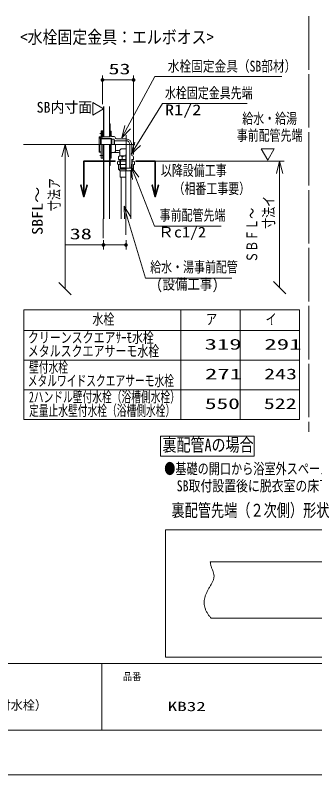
# Model space of a CAD drawing. Units: millimetres on the paper. Extents: x -305 to 305, y -152 to 152.
# Drawn here: x -70.5 to -3.2, y -148.5 to 22 of the extents above; entities that cross this region are included whole.
import ezdxf
from ezdxf.enums import TextEntityAlignment as Align

# ---------------------------------------------------------------- set-up
doc = ezdxf.new("R2010")
doc.units = ezdxf.units.MM
doc.linetypes.add('LONG_CHAIN', pattern=[21, 18, -1, 1, -1])
doc.linetypes.add('LONG_DASHED2', pattern=[13, 12, -1])
for name, color, linetype, lineweight in [('0-1_RV', 7, 'Continuous', 9), ('0-2_0', 7, 'Continuous', 9), ('0-3_1図面枠', 7, 'Continuous', 9), ('0-4_図面枠', 3, 'Continuous', 9), ('0-5_DEFPOINTS', 7, 'Continuous', 9)]:
    doc.layers.add(name, color=color, linetype=linetype, lineweight=lineweight)
doc.styles.add('ＭＳ ゴシック', font='')
doc.styles.get('ＭＳ ゴシック').set_extended_font_data('MS Gothic')

# ---------------------------------------------------------------- blocks, each defined once
blk = doc.blocks.new('_OPEN30')
at = {"layer": '0-2_0'}
blk.add_line((0, 0), (-1, 0), dxfattribs=at)
blk.add_lwpolyline([(-1, 0.2679), (0, 0), (-1, -0.2679)], dxfattribs=at)
blk = doc.blocks.new('_OBLIQUE')
at = {"layer": '0-2_0'}
blk.add_line((-0.5, -0.5), (0.5, 0.5), dxfattribs=at)
blk = doc.blocks.new('_DOTSMALL')
at = {"layer": '0-2_0'}
for p, q in [((0.0746, 0.1), (-0.0746, 0.1)), ((0.1223, -0.0248), (-0.1223, -0.0248))]:
    blk.add_line(p, q, dxfattribs=at)
for points in [[(0.125, 0), (0.124, 0.0157), (0.1211, 0.0311), (0.1162, 0.046), (0.1095, 0.0602), (0.1011, 0.0735), (0.0911, 0.0856), (0.0797, 0.0963), (0.067, 0.1055), (0.0532, 0.1131), (0.0386, 0.1189), (0.0234, 0.1228), (0.0078, 0.1248), (-0.0078, 0.1248), (-0.0234, 0.1228), (-0.0386, 0.1189), (-0.0532, 0.1131), (-0.067, 0.1055), (-0.0797, 0.0963), (-0.0911, 0.0856), (-0.1011, 0.0735), (-0.1095, 0.0602), (-0.1162, 0.046), (-0.1211, 0.0311), (-0.124, 0.0157), (-0.125, 0), (0, 0)], [(-0.125, 0), (-0.124, -0.0157), (-0.1211, -0.0311), (-0.1162, -0.046), (-0.1095, -0.0602), (-0.1011, -0.0735), (-0.0911, -0.0856), (-0.0797, -0.0963), (-0.067, -0.1055), (-0.0532, -0.1131), (-0.0386, -0.1189), (-0.0234, -0.1228), (-0.0078, -0.1248), (0.0078, -0.1248), (0.0234, -0.1228), (0.0386, -0.1189), (0.0532, -0.1131), (0.067, -0.1055), (0.0797, -0.0963), (0.0911, -0.0856), (0.1011, -0.0735), (0.1095, -0.0602), (0.1162, -0.046), (0.1211, -0.0311), (0.124, -0.0157), (0.125, 0), (0, 0)]]:
    blk.add_lwpolyline(points, close=True, dxfattribs=at)
blk = doc.blocks.new('TRI')
at = {"layer": '0-2_0'}
blk.add_lwpolyline([(0.5, 0.866), (0, 0), (1, 0)], close=True, dxfattribs=at)

msp = doc.modelspace()

# ---------------------------------------------------------------- linework, layer by layer
at = {"layer": '0-1_RV', "linetype": 'LONG_DASHED2'}
for q in [(-4.526, -71.532), (-4.526, -66.481)]:
    msp.add_line((-4.526, 21.725), q, dxfattribs=at)
at = {"layer": '0-1_RV'}
for p, q in [((-50.89, 1.985), (-50.89, 8.421)), ((-50.89, 7.421), (-43.91, 7.421)), ((-43.91, -9.308), (-43.91, 8.421)), ((-50.67, 1.485), (-50.67, -5.341)), ((-50.577, 1.485), (-50.577, -5.341)), ((-49.31, 1.485), (-49.31, -5.341)), ((-49.31, -2.408), (-49.203, -2.408)), ((-49.203, -2.408), (-49.203, -5.341)), ((-51.203, -4.008), (-51.203, -5.341)), ((-51.203, -4.008), (-50.803, -4.008)), ((-50.937, -4.308), (-51.203, -4.141)), ((-50.937, -4.908), (-51.203, -5.074)), ((-50.937, -4.141), (-50.937, -5.341)), ((-50.937, -4.141), (-50.803, -4.141)), ((-50.937, -4.208), (-50.67, -4.208)), ((-50.87, -4.208), (-50.87, -5.274)), ((-50.803, -4.008), (-50.803, -4.141)), ((-49.203, -4.008), (-49.07, -4.008)), ((-48.937, -4.141), (-48.937, -5.074)), ((-51.603, -5.413), (-51.531, -5.341)), ((-51.603, -5.413), (-50.803, -5.413)), ((-51.603, -5.413), (-51.603, -8.735)), ((-51.603, -5.608), (-51.337, -5.608)), ((-51.531, -5.341), (-49.203, -5.341)), ((-51.337, -5.608), (-51.337, -7.074)), ((-51.337, -5.677), (-51.203, -5.811)), ((-51.337, -5.677), (-48.937, -5.752)), ((-51.203, -5.341), (-51.137, -5.474)), ((-51.203, -5.811), (-48.803, -5.885)), ((-51.203, -5.811), (-51.203, -7.074)), ((-51.137, -5.474), (-51.003, -5.474)), ((-51.003, -5.474), (-50.937, -5.341)), ((-50.937, -5.274), (-50.67, -5.274)), ((-50.55, -5.413), (-50.478, -5.341)), ((-48.937, -5.752), (-48.803, -5.885)), ((-48.937, -5.752), (-48.937, -7.074)), ((-48.803, -5.885), (-48.252, -5.885)), ((-48.803, -5.885), (-48.803, -7.078)), ((-48.737, -5.274), (-48.27, -5.274)), ((-48.252, -5.885), (-48.175, -6.208)), ((-48.252, -5.885), (-48.252, -7.074)), ((-48.175, -6.208), (-45.603, -6.208)), ((-48.175, -6.208), (-48.175, -7.074)), ((-48.012, -5.475), (-47.978, -5.607)), ((-47.72, -5.808), (-45.601, -5.808)), ((-51.531, -7.074), (-51.531, -8.808)), ((-51.203, -7.074), (-51.203, -10.141)), ((-50.803, -7.074), (-50.803, -10.141)), ((-50.67, -7.074), (-50.67, -23.737)), ((-50.577, -7.074), (-50.577, -23.737)), ((-49.31, -7.074), (-49.31, -23.737)), ((-49.203, -7.074), (-49.203, -11.741)), ((-48.937, -7.074), (-48.937, -10.008)), ((-48.003, -7.074), (-48.003, -8.508)), ((-47.737, -8.408), (-47.27, -8.408)), ((-47.07, -8.408), (-46.67, -8.008)), ((-46.67, -8.008), (-45.603, -8.008)), ((-44.737, -7.072), (-44.737, -12.341)), ((-44.337, -7.071), (-44.337, -9.385)), ((-59.285, -9.844), (-59.285, -39.428)), ((-51.203, -8.735), (-51.603, -8.735)), ((-51.603, -8.735), (-51.531, -8.808)), ((-51.531, -8.808), (-51.203, -8.808)), ((-51.203, -10.141), (-50.803, -10.141)), ((-50.803, -9.941), (-50.67, -9.941)), ((-49.203, -10.141), (-49.07, -10.141)), ((-48.737, -8.874), (-47.27, -8.874)), ((-48.012, -8.673), (-47.995, -8.609)), ((-47.297, -9.807), (-47.297, -10.408)), ((-47.003, -8.674), (-47.003, -9.608)), ((-45.624, -9.608), (-47.003, -9.608)), ((-46.45, -9.808), (-46.45, -10.408)), ((-43.91, -9.808), (-43.91, -10.408)), ((-54.971, -10.908), (-55.151, -10.908)), ((-54.971, -11.108), (-55.151, -11.108)), ((-54.971, -11.308), (-55.151, -11.308)), ((-54.971, -11.508), (-55.151, -11.508)), ((-54.971, -11.708), (-55.151, -11.708)), ((-54.971, -11.908), (-55.151, -11.908)), ((-48.044, -10.798), (-55.061, -10.798)), ((-48.044, -10.798), (-55.061, -10.798)), ((-49.31, -11.741), (-49.203, -11.741)), ((-47.527, -11.474), (-47.527, -10.941)), ((-45.603, -10.408), (-47.297, -10.408)), ((-47.269, -11.581), (-45.603, -11.581)), ((-47.269, -12.608), (-47.269, -11.581)), ((-47.046, -10.808), (-45.603, -10.808)), ((-47.012, -10.407), (-46.879, -10.541)), ((-47.008, -10.407), (-46.953, -12.274)), ((-47.004, -10.541), (-45.603, -10.541)), ((-46.879, -10.541), (-46.82, -12.408)), ((-44.328, -10.541), (-44.387, -12.408)), ((-44.1, -10.81), (-44.332, -10.81)), ((-44.328, -10.541), (-44.199, -10.408)), ((-44.328, -10.541), (-44.203, -10.541)), ((-44.199, -10.407), (-44.254, -12.274)), ((-43.91, -10.408), (-44.199, -10.408)), ((-43.937, -12.608), (-43.937, -11.581)), ((-43.679, -11.474), (-43.679, -10.941)), ((-39.041, -10.798), (-43.426, -10.798)), ((-39.041, -10.798), (-43.426, -10.798)), ((-38.951, -10.908), (-39.131, -10.908)), ((-38.951, -11.108), (-39.131, -11.108)), ((-38.951, -11.308), (-39.131, -11.308)), ((-38.951, -11.508), (-39.131, -11.508)), ((-38.951, -11.708), (-39.131, -11.708)), ((-38.951, -11.908), (-39.131, -11.908)), ((-22.567, -10.808), (-10.112, -10.808)), ((-54.971, -12.108), (-55.151, -12.108)), ((-54.971, -12.308), (-55.151, -12.308)), ((-54.971, -12.508), (-55.151, -12.508)), ((-54.971, -12.708), (-55.151, -12.708)), ((-54.971, -12.908), (-55.151, -12.908)), ((-54.971, -13.108), (-55.151, -13.108)), ((-54.971, -13.308), (-55.151, -13.308)), ((-54.971, -13.508), (-55.151, -13.508)), ((-47.269, -12.608), (-46.936, -12.941)), ((-47.269, -12.608), (-45.603, -12.608)), ((-46.953, -12.274), (-46.82, -12.408)), ((-45.603, -12.274), (-46.953, -12.274)), ((-46.936, -14.408), (-46.936, -12.941)), ((-46.936, -12.941), (-45.603, -12.941)), ((-44.387, -12.408), (-46.82, -12.408)), ((-44.537, -12.941), (-45.604, -12.941)), ((-44.737, -12.341), (-45.603, -12.341)), ((-44.67, -12.408), (-44.737, -12.341)), ((-44.679, -12.808), (-44.679, -12.941)), ((-44.537, -12.941), (-44.537, -23.737)), ((-44.254, -12.274), (-44.387, -12.408)), ((-44.254, -12.274), (-44.383, -12.274)), ((-43.937, -12.608), (-44.271, -12.941)), ((-44.271, -14.408), (-44.271, -12.941)), ((-38.951, -12.108), (-39.131, -12.108)), ((-38.951, -12.308), (-39.131, -12.308)), ((-38.951, -12.508), (-39.131, -12.508)), ((-38.951, -12.708), (-39.131, -12.708)), ((-38.951, -12.908), (-39.131, -12.908)), ((-38.951, -13.108), (-39.131, -13.108)), ((-38.951, -13.308), (-39.131, -13.308)), ((-38.951, -13.508), (-39.131, -13.508)), ((-11.112, -13.578), (-11.112, -39.188)), ((-54.971, -13.708), (-55.151, -13.708)), ((-54.971, -13.908), (-55.151, -13.908)), ((-54.971, -14.108), (-55.151, -14.108)), ((-54.971, -14.308), (-55.151, -14.308)), ((-54.971, -14.508), (-55.151, -14.508)), ((-54.971, -14.708), (-55.151, -14.708)), ((-54.971, -14.908), (-55.151, -14.908)), ((-54.971, -15.108), (-55.151, -15.108)), ((-54.971, -15.308), (-55.151, -15.308)), ((-45.603, -14.408), (-46.936, -14.408)), ((-46.67, -14.408), (-46.669, -23.737)), ((-44.537, -14.274), (-44.404, -14.408)), ((-44.537, -14.408), (-44.271, -14.408)), ((-38.951, -13.708), (-39.131, -13.708)), ((-38.951, -13.908), (-39.131, -13.908)), ((-38.951, -14.108), (-39.131, -14.108)), ((-38.951, -14.308), (-39.131, -14.308)), ((-38.951, -14.508), (-39.131, -14.508)), ((-38.951, -14.708), (-39.131, -14.708)), ((-38.951, -14.908), (-39.131, -14.908)), ((-38.951, -15.108), (-39.131, -15.108)), ((-38.951, -15.308), (-39.131, -15.308)), ((-55.632, -16.331), (-55.818, -16.331)), ((-55.578, -16.531), (-55.764, -16.531)), ((-55.685, -16.131), (-55.738, -16.131)), ((-55.685, -16.131), (-55.738, -16.131)), ((-55.525, -16.731), (-55.711, -16.731)), ((-55.471, -16.931), (-55.657, -16.931)), ((-54.971, -15.508), (-55.151, -15.508)), ((-54.971, -15.708), (-55.151, -15.708)), ((-54.971, -15.908), (-55.151, -15.908)), ((-54.971, -16.108), (-55.151, -16.108)), ((-54.971, -16.308), (-55.151, -16.308)), ((-54.971, -16.508), (-55.151, -16.508)), ((-54.971, -16.708), (-55.151, -16.708)), ((-54.971, -16.908), (-55.151, -16.908)), ((-54.465, -16.931), (-54.652, -16.931)), ((-54.412, -16.731), (-54.598, -16.731)), ((-54.358, -16.531), (-54.544, -16.531)), ((-54.304, -16.331), (-54.491, -16.331)), ((-54.384, -16.131), (-54.437, -16.131)), ((-54.384, -16.131), (-54.437, -16.131)), ((-39.611, -16.331), (-39.798, -16.331)), ((-39.558, -16.531), (-39.744, -16.531)), ((-39.665, -16.131), (-39.718, -16.131)), ((-39.665, -16.131), (-39.718, -16.131)), ((-39.504, -16.731), (-39.691, -16.731)), ((-39.451, -16.931), (-39.637, -16.931)), ((-38.951, -15.508), (-39.131, -15.508)), ((-38.951, -15.708), (-39.131, -15.708)), ((-38.951, -15.908), (-39.131, -15.908)), ((-38.951, -16.108), (-39.131, -16.108)), ((-38.951, -16.308), (-39.131, -16.308)), ((-38.951, -16.508), (-39.131, -16.508)), ((-38.951, -16.708), (-39.131, -16.708)), ((-38.951, -16.908), (-39.131, -16.908)), ((-38.445, -16.931), (-38.631, -16.931)), ((-38.391, -16.731), (-38.578, -16.731)), ((-38.338, -16.531), (-38.524, -16.531)), ((-38.284, -16.331), (-38.47, -16.331)), ((-38.364, -16.131), (-38.417, -16.131)), ((-38.364, -16.131), (-38.417, -16.131)), ((-55.417, -17.131), (-55.604, -17.131)), ((-55.364, -17.331), (-55.55, -17.331)), ((-55.31, -17.531), (-55.497, -17.531)), ((-55.257, -17.731), (-55.443, -17.731)), ((-55.203, -17.931), (-55.389, -17.931)), ((-55.149, -18.131), (-55.336, -18.131)), ((-55.096, -18.331), (-55.282, -18.331)), ((-55.042, -18.531), (-55.229, -18.531)), ((-54.989, -18.731), (-55.175, -18.731)), ((-54.971, -17.108), (-55.151, -17.108)), ((-54.971, -17.308), (-55.151, -17.308)), ((-54.971, -17.508), (-55.151, -17.508)), ((-54.971, -17.708), (-55.151, -17.708)), ((-54.971, -17.908), (-55.151, -17.908)), ((-54.971, -18.108), (-55.151, -18.108)), ((-54.971, -18.308), (-55.151, -18.308)), ((-54.971, -18.508), (-55.151, -18.508)), ((-54.971, -18.708), (-55.151, -18.708)), ((-54.948, -18.731), (-55.134, -18.731)), ((-54.894, -18.531), (-55.08, -18.531)), ((-54.84, -18.331), (-55.027, -18.331)), ((-54.787, -18.131), (-54.973, -18.131)), ((-54.733, -17.931), (-54.92, -17.931)), ((-54.68, -17.731), (-54.866, -17.731)), ((-54.626, -17.531), (-54.812, -17.531)), ((-54.572, -17.331), (-54.759, -17.331)), ((-54.519, -17.131), (-54.705, -17.131)), ((-39.397, -17.131), (-39.583, -17.131)), ((-39.343, -17.331), (-39.53, -17.331)), ((-39.29, -17.531), (-39.476, -17.531)), ((-39.236, -17.731), (-39.423, -17.731)), ((-39.183, -17.931), (-39.369, -17.931)), ((-39.129, -18.131), (-39.315, -18.131)), ((-39.075, -18.331), (-39.262, -18.331)), ((-39.022, -18.531), (-39.208, -18.531)), ((-38.968, -18.731), (-39.155, -18.731)), ((-38.951, -17.108), (-39.131, -17.108)), ((-38.951, -17.308), (-39.131, -17.308)), ((-38.951, -17.508), (-39.131, -17.508)), ((-38.951, -17.708), (-39.131, -17.708)), ((-38.951, -17.908), (-39.131, -17.908)), ((-38.951, -18.108), (-39.131, -18.108)), ((-38.951, -18.308), (-39.131, -18.308)), ((-38.951, -18.508), (-39.131, -18.508)), ((-38.951, -18.708), (-39.131, -18.708)), ((-38.927, -18.731), (-39.114, -18.731)), ((-38.874, -18.531), (-39.06, -18.531)), ((-38.82, -18.331), (-39.006, -18.331)), ((-38.766, -18.131), (-38.953, -18.131)), ((-38.713, -17.931), (-38.899, -17.931)), ((-38.659, -17.731), (-38.846, -17.731)), ((-38.606, -17.531), (-38.792, -17.531)), ((-38.552, -17.331), (-38.738, -17.331)), ((-38.498, -17.131), (-38.685, -17.131)), ((-50.67, -28.553), (-50.67, -30.604)), ((-45.603, -28.553), (-45.603, -30.604)), ((-50.67, -29.604), (-59.223, -29.604)), ((-45.603, -29.604), (-50.67, -29.604)), ((-48.35, -29.604), (-46.03, -29.604)), ((-68.536, -44.168), (-68.536, -68.768)), ((-68.536, -44.168), (-6.652, -44.168)), ((-33.319, -44.168), (-33.319, -68.768)), ((-19.986, -44.168), (-19.986, -68.768)), ((-6.652, -44.168), (-6.652, -68.768)), ((-68.536, -48.768), (-6.652, -48.768)), ((-68.536, -55.435), (-6.652, -55.435)), ((-68.536, -62.102), (-6.652, -62.102)), ((-68.536, -68.768), (-6.652, -68.768)), ((-37.852, -72.484), (-37.852, -76.98)), ((-37.852, -72.484), (-16.852, -72.484)), ((-16.852, -72.484), (-16.852, -76.98)), ((-37.852, -76.98), (-16.852, -76.98)), ((-36.724, -93.494), (-36.724, -122.086)), ((-36.724, -93.494), (103.637, -93.494)), ((1.512, -100.735), (-26.696, -100.735)), ((1.512, -113.332), (-26.514, -113.332)), ((-36.724, -122.086), (103.637, -122.086))]:
    msp.add_line(p, q, dxfattribs=at)
at = {"layer": '0-1_RV', "linetype": 'LONG_CHAIN'}
for p, q in [((-51.47, -4.608), (-50.537, -4.608)), ((-45.603, -4.991), (-45.603, -13.048)), ((-45.603, -4.991), (-45.603, -13.048)), ((-68.629, -7.074), (-49.337, -7.074)), ((-51.823, -7.074), (-43.629, -7.074)), ((-51.823, -7.074), (-43.629, -7.074)), ((-51.47, -9.541), (-50.537, -9.541)), ((-45.637, -9.313), (-45.637, -28.053)), ((-45.637, -9.313), (-45.637, -28.053)), ((-39.041, -10.808), (-10.534, -10.808)), ((-50.703, -23.737), (-50.703, -28.053)), ((-50.703, -23.737), (-50.703, -28.053))]:
    msp.add_line(p, q, dxfattribs=at)
at = {"layer": '0-1_RV'}
for points in [[(-10.617, 8.212), (-39.114, 8.212), (-45.251, -3.164)], [(-18.429, 2.158), (-37.381, 2.158), (-43.006, -6.897)], [(-24.243, -25.384), (-39.216, -25.384), (-43.435, -14.644)], [(-21.835, -37.038), (-41.22, -37.038), (-45.243, -23.563)], [(-26.696, -100.735), (-26.674, -100.901), (-26.648, -101.067), (-26.617, -101.232), (-26.581, -101.396), (-26.54, -101.56), (-26.492, -101.724), (-26.438, -101.888), (-26.381, -102.051), (-26.32, -102.214), (-26.258, -102.377), (-26.195, -102.539), (-26.134, -102.701), (-26.075, -102.863), (-26.02, -103.024), (-25.97, -103.184), (-25.927, -103.344), (-25.892, -103.504), (-25.866, -103.662), (-25.85, -103.82), (-25.847, -103.977), (-25.855, -104.134), (-25.875, -104.29), (-25.906, -104.445), (-25.946, -104.6), (-25.996, -104.754), (-26.053, -104.908), (-26.118, -105.062), (-26.189, -105.216), (-26.266, -105.369), (-26.347, -105.523), (-26.433, -105.677), (-26.522, -105.831), (-26.613, -105.985), (-26.705, -106.14), (-26.798, -106.295), (-26.891, -106.45), (-26.983, -106.607), (-27.072, -106.764), (-27.16, -106.921)], [(-27.16, -106.921), (-27.245, -107.08), (-27.327, -107.238), (-27.406, -107.398), (-27.481, -107.558), (-27.553, -107.719), (-27.622, -107.88), (-27.686, -108.042), (-27.746, -108.204), (-27.801, -108.366), (-27.852, -108.529), (-27.898, -108.692), (-27.939, -108.855), (-27.974, -109.018), (-28.003, -109.182), (-28.027, -109.346), (-28.045, -109.51), (-28.056, -109.674), (-28.06, -109.837), (-28.058, -110.001), (-28.049, -110.165), (-28.032, -110.329), (-28.009, -110.493), (-27.977, -110.656), (-27.939, -110.819), (-27.895, -110.981), (-27.844, -111.142), (-27.787, -111.302), (-27.725, -111.461), (-27.656, -111.619), (-27.583, -111.774), (-27.505, -111.929), (-27.422, -112.081), (-27.335, -112.231), (-27.244, -112.378), (-27.148, -112.523), (-27.05, -112.666), (-26.948, -112.805), (-26.843, -112.942), (-26.736, -113.075)], [(-26.736, -113.075), (-26.626, -113.205), (-26.514, -113.332), (-26.514, -113.332)]]:
    msp.add_lwpolyline(points, dxfattribs=at)
for points in [[(-55.151, -10.808), (-55.151, -18.808), (-54.971, -18.808), (-54.971, -10.808)], [(-55.061, -10.898), (-48.044, -10.898), (-48.044, -10.718), (-55.061, -10.718)], [(-43.426, -10.898), (-39.041, -10.898), (-39.041, -10.718), (-43.426, -10.718)], [(-39.131, -10.808), (-39.131, -18.808), (-38.951, -18.808), (-38.951, -10.808)], [(-55.863, -16.164), (-55.148, -18.831), (-54.974, -18.784), (-55.689, -16.118)], [(-54.434, -16.118), (-55.148, -18.784), (-54.974, -18.831), (-54.26, -16.164)], [(-39.842, -16.164), (-39.128, -18.831), (-38.954, -18.784), (-39.669, -16.118)], [(-38.413, -16.118), (-39.128, -18.784), (-38.954, -18.831), (-38.239, -16.164)]]:
    msp.add_lwpolyline(points, close=True, dxfattribs=at)
for centre, radius, start, end in [((-49.07, -4.141), 0.133, 0, 90), ((-48.737, -5.074), 0.2, 179.99996, 270), ((-48.27, -5.541), 0.267, 14.25003, 89.99998), ((-47.72, -5.541), 0.267, 194.25004, 270), ((-45.603, -7.074), 1.267, 0, 90), ((-45.603, -7.074), 0.867, 0, 90), ((-47.737, -8.674), 0.267, 89.99998, 165.74995), ((-47.27, -8.674), 0.267, 0, 90), ((-49.07, -10.008), 0.133, 270, 0), ((-48.737, -9.074), 0.2, 90, 180.00003), ((-48.27, -8.608), 0.267, 270.00002, 345.74997), ((-46.874, -10.156), 0.548, 39.43051, 140.56945), ((-47.27, -9.141), 0.267, 0, 90), ((-45.603, -11.5), 1.893, 89.99987, 116.57789), ((-44.07, -9.385), 0.267, 179.99999, 251.15573), ((-44.333, -10.156), 0.548, 39.42985, 71.15574), ((-47.046, -11.742), 0.935, 90.00007, 120.98264), ((-47.046, -10.673), 0.935, 239.02512, 256.19617), ((-44.161, -11.742), 0.935, 59.01737, 89.99993), ((-44.161, -10.673), 0.935, 283.80383, 300.97487)]:
    msp.add_arc(centre, radius, start, end, dxfattribs=at)
at = {"layer": '0-2_0'}
msp.add_line((-51.017, -123.498), (-51.017, -138.498), dxfattribs=at)
at = {"layer": '0-4_図面枠'}
msp.add_line((-291.017, -123.498), (108.983, -123.498), dxfattribs=at)
msp.add_lwpolyline([(-291.017, -138.498), (108.983, -138.498), (108.983, 138.502), (-291.017, 138.502)], close=True, dxfattribs=at)
at = {"layer": '0-5_DEFPOINTS'}
msp.add_line((118.983, -148.498), (-301.017, -148.498), dxfattribs=at)

# ---------------------------------------------------------------- block references
at = {"layer": '0-1_RV'}
for name, p, xscale, yscale, rotation in [('_DOTSMALL', (-50.89, 7.421), 2.32, 2.32, 180), ('TRI', (-50.637, 0.93), 2.804079, 2.804079, 150), ('_OPEN30', (-46.566, -5.602), 2.77, 2.77, 241.65433), ('_OPEN30', (-44.468, -9.25), 2.77, 2.77, 238.15095), ('_OPEN30', (-59.285, -7.074), 2.77, 2.77, 90), ('TRI', (-13.795, -10.567), 2.88, 2.88, 60), ('_OPEN30', (-44.448, -12.066), 2.77, 2.77, 111.44887), ('_OPEN30', (-11.112, -10.808), 2.77, 2.77, 90), ('_OPEN30', (-46.035, -20.909), 2.77, 2.77, 106.62256), ('_DOTSMALL', (-50.67, -29.604), 2.32, 2.32, 180), ('_OBLIQUE', (-59.285, -39.428), 2.77, 2.77, 270), ('_OBLIQUE', (-11.112, -39.188), 2.77, 2.77, 270)]:
    msp.add_blockref(name, p, dxfattribs=dict(at, xscale=xscale, yscale=yscale, rotation=rotation))
at = {"layer": '0-1_RV', "xscale": 2.32, "yscale": 2.32}
for p in [(-43.91, 7.421), (-45.603, -29.604)]:
    msp.add_blockref('_DOTSMALL', p, dxfattribs=at)

# ---------------------------------------------------------------- texts
at = {"layer": '0-1_RV', "style": 'ＭＳ ゴシック'}
for s, height, width, p in [('<水栓固定金具：エルボオス>', 2.886, 0.85, (-69.36, 14.723)), ('\u3000水栓固定金具（SB部材）', 2.405, 0.8, (-38.857, 8.591)), ('53', 2.405, 1.5, (-49.52, 7.959)), ('水栓固定金具先端', 2.405, 0.75, (-36.868, 2.595)), ('SB内寸面', 2.405, 0.95, (-65.678, -0.641)), ('R1/2', 2.405, 1.25, (-36.868, -1.208)), ('給水・給湯', 2.405, 0.75, (-19.504, -3.14)), ('事前配管先端', 2.405, 0.75, (-20.754, -6.93)), ('以降設備工事', 2.405, 0.75, (-37.766, -14.8)), ('（相番工事要）', 2.405, 0.75, (-34.949, -18.871)), ('事前配管先端', 2.405, 0.75, (-38.049, -24.844)), ('Ｒc1/2', 2.405, 1.1, (-38.45, -28.65)), ('38', 2.441, 1.5, (-58.266, -29.074)), ('給水・湯事前配管', 2.405, 0.75, (-40.183, -36.471)), (' (設備工事)', 2.405, 0.85, (-40.183, -40.323)), ('水栓', 2.405, 0.75, (-53.15, -48.181)), ('ア', 2.405, 0.75, (-27.617, -48.181)), ('イ', 2.405, 0.75, (-14.256, -48.181)), ('クリーンスクエアｻｰﾓ水栓', 2.405, 0.75, (-67.645, -52.299)), ('319', 2.405, 1.7, (-27.977, -53.814)), ('291', 2.405, 1.7, (-14.54, -53.814)), ('メタルスクエアサーモ水栓', 2.405, 0.75, (-67.671, -55.329)), ('壁付水栓', 2.405, 0.65, (-67.382, -58.966)), ('271', 2.405, 1.7, (-27.873, -60.481)), ('243', 2.405, 1.5, (-14.592, -60.481)), ('メタルワイドスクエアサーモ水栓', 2.405, 0.65, (-67.672, -61.995)), ('2ハンドル壁付水栓（浴槽側水栓）', 2.405, 0.65, (-67.379, -65.635)), ('550', 2.405, 1.6, (-27.9, -67.147)), ('522', 2.405, 1.5, (-14.667, -67.147)), ('定量止水壁付水栓（浴槽側水栓）', 2.405, 0.65, (-67.379, -68.675)), ('裏配管Aの場合', 2.886, 0.8, (-37.425, -76.787)), ('●基礎の開口から浴室外スペースまで配管を取り出すことができますので', 2.444, 0.75, (-37.027, -81.765)), ('\u3000SB取付設置後に脱衣室の床下で設備配管と接続（設備工事）ができます。', 2.444, 0.8, (-36.898, -85.623)), ('裏配管先端（２次側）形状', 2.889, 0.75, (-35.397, -91.451))]:
    msp.add_text(s, height=height, dxfattribs=dict(at, width=width)).set_placement(p, align=Align.BOTTOM_LEFT)
for s, width, p in [('\u3000\u3000\u3000寸法ア', 0.75, (-59.791, -29.389)), ('SBFL～', 1.1, (-63.592, -27.348)), ('\u3000\u3000\u3000\u3000寸法イ', 0.75, (-11.649, -35.826)), ('ＳＢＦＬ～', 0.75, (-15.422, -33.577))]:
    msp.add_text(s, height=2.405, rotation=90, dxfattribs=dict(at, width=width)).set_placement(p, align=Align.BOTTOM_LEFT)
at = {"layer": '0-3_1図面枠', "style": 'ＭＳ ゴシック'}
for s, height, width, p in [('品番', 1.627, 0.9, (-46.276, -127.759)), ('ノウム 給水・給湯・追焚用接続 浴槽パンあり 壁接続\u3000水栓固定金具/裏配管A（壁付水栓+浴槽側壁付水栓）', 2.092, 0.95, (-196.165, -134.54)), ('KB32', 2.092, 1.5, (-36.239, -134.835))]:
    msp.add_text(s, height=height, dxfattribs=dict(at, width=width)).set_placement(p, align=Align.BOTTOM_LEFT)

doc.saveas('drawing.dxf')
